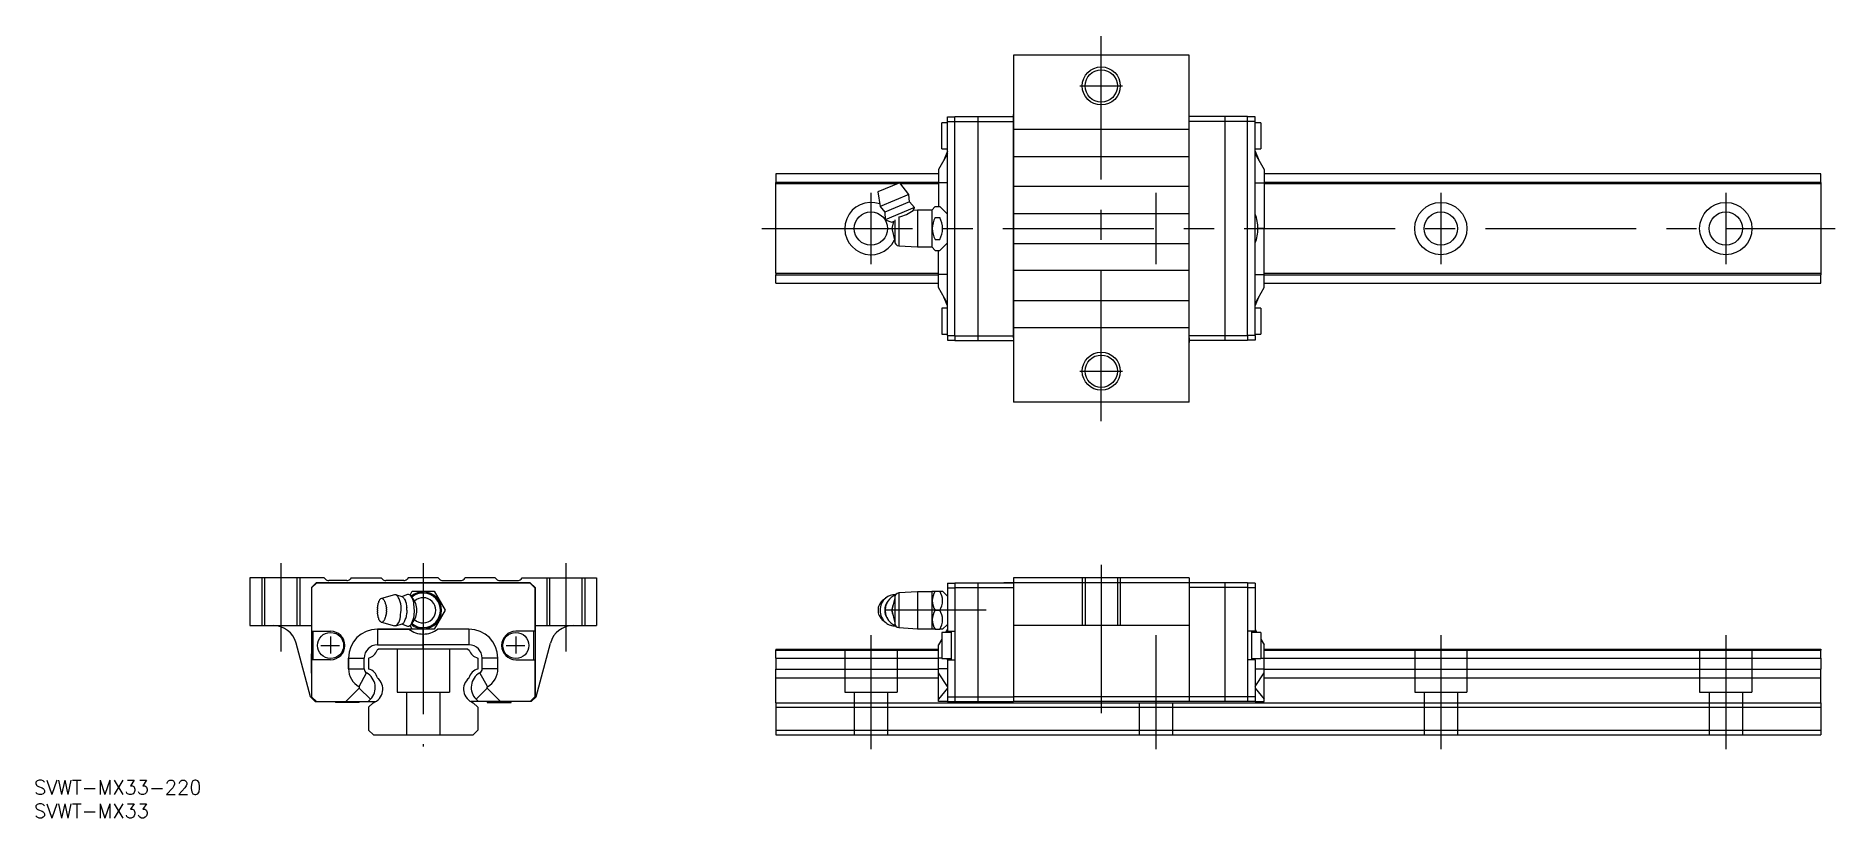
# Model space of a CAD drawing. Extents: x -82 to 297, y -17 to 147.
import ezdxf

# ---------------------------------------------------------------- set-up
doc = ezdxf.new("R2010")
doc.units = 0
doc.linetypes.add('CENTER', pattern=[50.8, 31.75, -6.35, 6.35, -6.35])
doc.linetypes.add('DASHED', pattern=[19.05, 12.7, -6.35])
doc.layers.get('0').update_dxf_attribs({"linetype": 'CONTINUOUS'})
doc.layers.add('CENTER', color=1, linetype='CENTER')
doc.styles.get("Standard").update_dxf_attribs({"font": 'txt.shx', "height": 3, "bigfont": 'bigfont.shx'})

msp = doc.modelspace()

# ---------------------------------------------------------------- linework, layer by layer
at = {"color": 7, "linetype": 'CONTINUOUS'}
for p, q in [((161.27, 143), (124.27, 143)), ((124.27, 143), (124.27, 70)), ((161.27, 70), (161.27, 143)), ((110.37, 130), (111.97, 130)), ((110.37, 129), (110.37, 130)), ((110.37, 84), (110.37, 129)), ((110.37, 129), (111.97, 129)), ((111.97, 130.05), (124.27, 130.05)), ((111.97, 129.05), (111.97, 130.05)), ((111.97, 83.95), (111.97, 129.05)), ((111.97, 129.05), (124.27, 129.05)), ((116.77, 130.05), (116.77, 82.95)), ((124.27, 129.5), (124.27, 130.5)), ((124.27, 83.5), (124.27, 129.5)), ((161.27, 129.5), (161.27, 130.5)), ((173.57, 130.05), (161.27, 130.05)), ((161.27, 83.5), (161.27, 129.5)), ((173.57, 129.05), (161.27, 129.05)), ((168.77, 130.05), (168.77, 82.95)), ((173.57, 129.05), (173.57, 130.05)), ((175.17, 130), (173.57, 130)), ((173.57, 83.95), (173.57, 129.05)), ((175.17, 129), (173.57, 129)), ((175.17, 129), (175.17, 130)), ((175.17, 84), (175.17, 129)), ((109.17, 123.25), (109.17, 128.75)), ((109.17, 123.25), (109.17, 128.75)), ((110.37, 128.75), (109.17, 128.75)), ((110.37, 128.75), (109.17, 128.75)), ((161.27, 127.35), (124.27, 127.35)), ((176.37, 128.75), (175.17, 128.75)), ((176.37, 128.75), (176.37, 123.25)), ((110.37, 122.23), (108.47, 118.93)), ((110.37, 122.23), (108.47, 118.93)), ((109.17, 123.25), (110.37, 123.25)), ((109.17, 123.25), (110.37, 123.25)), ((110.37, 122.78), (109.6, 120.9)), ((110.37, 122.78), (109.6, 120.9)), ((124.27, 121.65), (161.27, 121.65)), ((175.17, 123.25), (176.37, 123.25)), ((175.17, 122.78), (175.94, 120.9)), ((175.17, 122.23), (177.07, 118.93)), ((108.47, 118), (74.27, 118)), ((74.27, 118), (74.27, 116.2)), ((108.47, 118.93), (108.47, 116.13)), ((108.47, 118.93), (108.47, 116.13)), ((177.07, 118.93), (177.07, 116.13)), ((294.27, 118), (177.07, 118)), ((294.27, 116.2), (294.27, 118)), ((108.47, 116.2), (74.27, 116.2)), ((74.27, 115.9), (74.27, 116.2)), ((99.8, 115.9), (74.27, 115.9)), ((74.27, 97.1), (74.27, 115.9)), ((100.38, 116.14), (95.76, 114.23)), ((95.76, 114.23), (96.21, 111.17)), ((102.23, 113.66), (96.21, 111.17)), ((102.23, 113.66), (100.38, 116.14)), ((108.47, 115.9), (100.56, 115.9)), ((102.41, 112.11), (102.23, 113.66)), ((108.47, 116.13), (108.47, 111.12)), ((108.47, 116.13), (108.47, 111.12)), ((110.37, 116.13), (108.47, 116.13)), ((110.37, 116.13), (108.47, 116.13)), ((161.27, 115.35), (124.27, 115.35)), ((175.17, 116.13), (177.07, 116.13)), ((294.27, 116.2), (177.07, 116.2)), ((177.07, 116.13), (177.07, 106.5)), ((294.27, 115.9), (177.07, 115.9)), ((294.27, 116.2), (294.27, 115.9)), ((294.27, 115.9), (294.27, 97.1)), ((96.21, 111.17), (97.18, 109.94)), ((102.41, 112.11), (97.18, 109.94)), ((97.18, 109.94), (97.28, 108.36)), ((103.46, 110.92), (97.28, 108.36)), ((103.46, 110.92), (102.41, 112.11)), ((103.18, 110.32), (103.46, 110.92)), ((104.07, 110.37), (103.18, 110.32)), ((103.18, 110.32), (103.18, 110.32)), ((103.18, 110.32), (103.18, 110.32)), ((104.07, 110.37), (104.07, 102.62)), ((107.07, 110.37), (104.07, 110.37)), ((107.81, 111.12), (107.07, 110.37)), ((107.07, 110.37), (107.07, 102.62)), ((107.81, 111.12), (108.75, 111.12)), ((110.37, 109.5), (108.75, 111.12)), ((97.28, 108.36), (98.67, 107.86)), ((98.67, 107.86), (99.15, 108.05)), ((99.01, 108), (98.67, 106.5)), ((98.67, 106.5), (99.27, 103.85)), ((99.27, 108.31), (99.27, 103.85)), ((100.15, 108.95), (100.15, 102.86)), ((107.81, 108.81), (108.75, 108.81)), ((124.27, 109.65), (161.27, 109.65)), ((177.07, 106.5), (175.76, 106.5)), ((177.07, 96.87), (177.07, 106.5)), ((100.15, 102.86), (104.07, 102.62)), ((104.07, 102.62), (107.07, 102.62)), ((107.07, 102.62), (107.81, 101.88)), ((107.81, 104.19), (108.75, 104.19)), ((108.75, 101.88), (110.37, 103.5)), ((124.27, 103.35), (161.27, 103.35)), ((107.81, 101.88), (108.75, 101.88)), ((108.47, 96.87), (108.47, 101.88)), ((74.27, 97.1), (108.47, 97.1)), ((74.27, 97.1), (74.27, 96.8)), ((74.27, 96.8), (108.47, 96.8)), ((74.27, 95), (74.27, 96.8)), ((74.27, 95), (108.47, 95)), ((110.37, 96.87), (108.47, 96.87)), ((108.47, 94.07), (108.47, 96.87)), ((161.27, 97.65), (124.27, 97.65)), ((175.17, 96.87), (177.07, 96.87)), ((177.07, 97.1), (294.27, 97.1)), ((177.07, 94.07), (177.07, 96.87)), ((177.07, 96.8), (294.27, 96.8)), ((177.07, 95), (294.27, 95)), ((294.27, 97.1), (294.27, 96.8)), ((294.27, 95), (294.27, 96.8)), ((110.37, 90.77), (108.47, 94.07)), ((110.37, 90.22), (109.6, 92.1)), ((124.27, 91.35), (161.27, 91.35)), ((175.17, 90.77), (177.07, 94.07)), ((175.17, 90.22), (175.94, 92.1)), ((109.17, 89.75), (109.17, 84.25)), ((110.37, 89.75), (109.17, 89.75)), ((176.37, 89.75), (175.17, 89.75)), ((176.37, 89.75), (176.37, 84.25)), ((109.17, 84.25), (110.37, 84.25)), ((110.37, 84), (111.97, 84)), ((110.37, 84), (110.37, 83)), ((111.97, 83.95), (124.27, 83.95)), ((111.97, 83.95), (111.97, 82.95)), ((161.27, 85.65), (124.27, 85.65)), ((124.27, 83.5), (124.27, 82.5)), ((173.57, 83.95), (161.27, 83.95)), ((161.27, 83.5), (161.27, 82.5)), ((175.17, 84), (173.57, 84)), ((173.57, 83.95), (173.57, 82.95)), ((175.17, 84.25), (176.37, 84.25)), ((175.17, 84), (175.17, 83)), ((110.37, 83), (111.97, 83)), ((111.97, 82.95), (124.27, 82.95)), ((173.57, 82.95), (161.27, 82.95)), ((175.17, 83), (173.57, 83)), ((161.27, 70), (124.27, 70)), ((-20.85, 33), (-36.5, 33)), ((-36.5, 33), (-36.5, 23)), ((-22.55, 32), (-23.55, 31)), ((-23.55, 31), (-23.55, 17.05)), ((-22.5, 31.9), (-23.5, 30.9)), ((-23.5, 30.9), (-23.5, 21.8)), ((22.55, 32), (-22.55, 32)), ((22.5, 31.9), (-22.5, 31.9)), ((-20.59, 32.74), (-20.85, 33)), ((-16.11, 32.45), (-19.89, 32.45)), ((-15.15, 33), (-15.41, 32.74)), ((-15.15, 33), (-8.85, 33)), ((-8.59, 32.74), (-8.85, 33)), ((-4.11, 32.45), (-7.89, 32.45)), ((-3.15, 33), (-3.41, 32.74)), ((3.15, 33), (-3.15, 33)), ((3.15, 33), (3.41, 32.74)), ((4.11, 32.45), (7.89, 32.45)), ((8.59, 32.74), (8.85, 33)), ((15.15, 33), (8.85, 33)), ((15.15, 33), (15.41, 32.74)), ((16.11, 32.45), (19.89, 32.45)), ((20.59, 32.74), (20.85, 33)), ((20.85, 33), (36.5, 33)), ((22.5, 31.9), (23.5, 30.9)), ((22.55, 32), (23.55, 31)), ((23.5, 30.9), (23.5, 21.8)), ((23.55, 31), (23.55, 8)), ((36.5, 33), (36.5, 23)), ((110.37, 31.9), (111.97, 31.9)), ((110.37, 31.9), (110.37, 30.9)), ((110.37, 30.9), (111.97, 30.9)), ((110.37, 30.9), (110.37, 21.8)), ((111.97, 32), (111.97, 31)), ((111.97, 32), (124.27, 32)), ((111.97, 31), (111.97, 8)), ((111.97, 31), (124.27, 31)), ((116.77, 32), (116.77, 7)), ((122.27, 32.05), (124.27, 32.05)), ((122.27, 32), (122.27, 32.05)), ((161.27, 33), (124.27, 33)), ((124.27, 33), (124.27, 32)), ((161.27, 32), (124.27, 32)), ((124.27, 32), (124.27, 25)), ((161.27, 33), (161.27, 32)), ((173.57, 32), (161.27, 32)), ((161.27, 32), (161.27, 25)), ((173.57, 31), (161.27, 31)), ((168.77, 32), (168.77, 7)), ((173.57, 32), (173.57, 31)), ((175.17, 31.9), (173.57, 31.9)), ((173.57, 31), (173.57, 8)), ((175.17, 30.9), (173.57, 30.9)), ((175.17, 31.9), (175.17, 30.9)), ((175.17, 30.9), (175.17, 21.8)), ((-6.04, 29.44), (-8.78, 28.69)), ((-4.4, 29.02), (-5.77, 29.44)), ((-3.32, 29.51), (-4.54, 29.06)), ((-2.77, 29.4), (-2.31, 30.2)), ((-2.14, 28.62), (-2.56, 29.18)), ((-2.31, 30.2), (2.31, 30.2)), ((-1.81, 28.13), (-2.14, 28.62)), ((-1.55, 27.63), (-1.81, 28.13)), ((2.31, 30.2), (4.62, 26.2)), ((97.38, 28.78), (96.66, 28.18)), ((99.27, 28.85), (98.67, 26.2)), ((99.27, 28.85), (99.27, 23.55)), ((104.07, 30.07), (100.15, 29.84)), ((100.15, 29.84), (100.15, 22.56)), ((104.07, 30.07), (104.07, 22.32)), ((107.07, 30.07), (104.07, 30.07)), ((107.2, 30.2), (107.07, 30.07)), ((107.07, 30.07), (107.07, 22.32)), ((107.2, 30.2), (107.81, 30.2)), ((107.81, 30.2), (108.75, 30.2)), ((108.75, 30.2), (109.37, 30.2)), ((110.37, 29.2), (109.37, 30.2)), ((-36.5, 23), (-23.55, 23)), ((-8.78, 23.71), (-6.04, 22.96)), ((-5.77, 22.96), (-4.4, 23.38)), ((-4.54, 23.34), (-3.32, 22.89)), ((-2.31, 22.2), (-2.77, 23)), ((-2.31, 22.2), (-2.77, 23)), ((-2.56, 23.22), (-2.14, 23.78)), ((-2.14, 23.78), (-1.81, 24.27)), ((-1.81, 24.27), (-1.55, 24.77)), ((4.62, 26.2), (2.31, 22.2)), ((23.55, 23), (36.5, 23)), ((98.67, 26.2), (99.27, 23.55)), ((107.81, 26.2), (108.75, 26.2)), ((109.37, 22.2), (110.37, 23.2)), ((124.27, 25), (124.27, 8)), ((161.27, 23), (124.27, 23)), ((161.27, 25), (161.27, 8)), ((-23.75, 8), (-26.78, 19.29)), ((-23.5, 21.8), (-19.5, 21.8)), ((-23.25, 21.8), (-23.25, 15.8)), ((-3.04, 22.23), (-9.63, 22.23)), ((-9.63, 22.23), (-3.04, 22.23)), ((-9.63, 22.23), (-9.63, 18.93)), ((-9.63, 22.23), (-9.63, 18.93)), ((-2.33, 22.23), (-3.04, 22.23)), ((2.31, 22.2), (-2.31, 22.2)), ((0, 21.22), (0, 22.2)), ((0, 21.21), (0, 21.22)), ((0, 21.2), (0, 21.21)), ((0, 18.93), (0, 21.2)), ((0, 18.93), (0, 21.2)), ((9.63, 22.23), (3.04, 22.23)), ((9.63, 22.23), (9.63, 18.93)), ((23.5, 21.8), (19.5, 21.8)), ((23.25, 21.8), (23.25, 15.8)), ((23.25, 21.8), (23.25, 15.8)), ((23.75, 8), (26.78, 19.29)), ((100.15, 22.56), (104.07, 22.32)), ((104.07, 22.32), (107.07, 22.32)), ((107.07, 22.32), (107.2, 22.2)), ((107.81, 22.2), (107.2, 22.2)), ((107.81, 22.2), (108.75, 22.2)), ((109.17, 20.15), (108.47, 18.93)), ((109.37, 22.2), (108.75, 22.2)), ((111.17, 21.55), (109.17, 21.55)), ((109.17, 21.55), (109.17, 16.05)), ((110.37, 22.23), (109.98, 21.55)), ((110.37, 21.8), (111.97, 21.8)), ((110.37, 21.55), (110.37, 21.8)), ((111.17, 21.8), (111.17, 15.8)), ((111.17, 21.8), (111.17, 15.8)), ((175.17, 21.8), (173.57, 21.8)), ((174.37, 21.8), (174.37, 15.8)), ((176.37, 21.55), (174.37, 21.55)), ((175.17, 22.23), (175.56, 21.55)), ((175.17, 21.55), (175.17, 21.8)), ((176.37, 21.55), (176.37, 16.05)), ((176.37, 20.15), (177.07, 18.93)), ((-23.55, 17.05), (-23.55, 12.95)), ((-23.55, 12.95), (-23.55, 17.05)), ((-23.55, 17.05), (-23.25, 17.05)), ((-23.5, 15.8), (-23.5, 8)), ((-19.5, 15.8), (-23.5, 15.8)), ((-15.73, 16.13), (-12.43, 16.13)), ((-15.73, 16.13), (-12.43, 16.13)), ((-15.73, 16.13), (-15.73, 13.9)), ((-15.73, 13.9), (-15.73, 16.13)), ((-12.43, 13.9), (-12.43, 16.13)), ((-12.43, 13.9), (-12.43, 16.13)), ((-11.5, 16.15), (-11.5, 13.85)), ((-9.4, 18), (-9.7, 17.83)), ((-9.63, 18.93), (0, 18.93)), ((-9.63, 18.93), (0, 18.93)), ((9.4, 18), (-9.4, 18)), ((9.63, 18.93), (0, 18.93)), ((0, 18), (0, 18.93)), ((9.4, 18), (9.7, 17.83)), ((11.5, 16.15), (11.5, 13.85)), ((12.43, 13.9), (12.43, 16.13)), ((15.73, 16.13), (12.43, 16.13)), ((15.73, 13.9), (15.73, 16.13)), ((19.5, 15.8), (23.5, 15.8)), ((23.5, 15.8), (23.5, 8)), ((74.27, 18), (108.47, 18)), ((74.27, 18), (74.27, 17.83)), ((74.27, 17.83), (108.47, 17.83)), ((74.27, 16.15), (74.27, 17.83)), ((74.27, 16.15), (108.47, 16.15)), ((74.27, 16.15), (74.27, 13.85)), ((108.47, 16.13), (108.47, 18.93)), ((108.47, 13.9), (108.47, 16.13)), ((109.17, 16.13), (108.47, 16.13)), ((109.17, 16.05), (111.17, 16.05)), ((110.37, 15.8), (110.37, 16.05)), ((110.37, 15.8), (111.97, 15.8)), ((110.37, 15.8), (110.37, 8)), ((175.17, 15.8), (173.57, 15.8)), ((174.37, 16.05), (176.37, 16.05)), ((175.17, 15.8), (175.17, 16.05)), ((175.17, 15.8), (175.17, 8)), ((176.37, 16.13), (177.07, 16.13)), ((177.07, 16.13), (177.07, 18.93)), ((177.07, 18), (294.27, 18)), ((177.07, 17.83), (294.27, 17.83)), ((177.07, 16.15), (294.27, 16.15)), ((177.07, 13.9), (177.07, 16.13)), ((294.27, 18), (294.27, 17.83)), ((294.27, 16.15), (294.27, 17.83)), ((294.27, 16.15), (294.27, 13.85)), ((-23.55, 12.95), (-23.55, 8)), ((-23.55, 12.95), (-23.5, 12.95)), ((-15.73, 13.9), (-12.43, 13.9)), ((-15.73, 13.9), (-12.43, 13.9)), ((-13.51, 10.14), (-11.91, 13.03)), ((-13.51, 10.14), (-11.91, 13.03)), ((13.51, 10.14), (11.91, 13.03)), ((15.73, 13.9), (12.43, 13.9)), ((74.27, 13.85), (108.47, 13.85)), ((74.27, 11.96), (74.27, 13.85)), ((74.27, 6.76), (74.27, 11.96)), ((74.27, 11.96), (108.47, 11.96)), ((108.47, 13.03), (108.47, 13.9)), ((110.37, 13.9), (108.47, 13.9)), ((110.37, 10.14), (108.47, 13.03)), ((108.47, 7.49), (108.47, 13.03)), ((175.17, 13.9), (177.07, 13.9)), ((175.17, 10.14), (177.07, 13.03)), ((177.07, 13.03), (177.07, 13.9)), ((177.07, 13.85), (294.27, 13.85)), ((177.07, 7.49), (177.07, 13.03)), ((177.07, 11.96), (294.27, 11.96)), ((294.27, 11.96), (294.27, 13.85)), ((294.27, 6.76), (294.27, 11.96)), ((-23.75, 8), (-22.75, 7)), ((-23.55, 8), (-22.55, 7)), ((-23.5, 8), (-22.5, 7)), ((-13.46, 9.82), (-16.28, 7)), ((-16.28, 7), (-13.46, 9.82)), ((-13.46, 9.82), (-11.13, 7.49)), ((-13.46, 9.82), (-11.13, 7.49)), ((13.46, 9.82), (11.13, 7.49)), ((16.28, 7), (13.46, 9.82)), ((23.5, 8), (22.5, 7)), ((23.55, 8), (22.55, 7)), ((23.75, 8), (22.75, 7)), ((110.37, 9.82), (108.47, 7.49)), ((110.37, 8), (110.37, 7)), ((110.37, 8), (111.97, 8)), ((111.97, 8), (111.97, 7)), ((111.97, 8), (124.27, 8)), ((161.27, 8), (124.27, 8)), ((124.27, 8), (124.27, 7)), ((161.27, 8), (161.27, 7)), ((173.57, 8), (161.27, 8)), ((173.57, 8), (173.57, 7)), ((175.17, 8), (173.57, 8)), ((175.17, 9.82), (177.07, 7.49)), ((175.17, 8), (175.17, 7)), ((-22.75, 7), (-22.55, 7)), ((-22.55, 7), (-22.5, 7)), ((-22.5, 7), (-16.28, 7)), ((-18.5, 6.96), (-18.5, 6.8)), ((-13.5, 6.8), (-18.5, 6.8)), ((-16.28, 7), (-11.62, 7)), ((-16.28, 7), (-11.62, 7)), ((-13.5, 6.8), (-13.5, 7)), ((-11.62, 7), (-11.13, 7.49)), ((-11.62, 7), (-11.13, 7.49)), ((-11.62, 7), (-10, 7)), ((-11.62, 7), (-10, 7)), ((-10.54, 6.76), (-11.5, 5.8)), ((-11.5, 5.8), (-11.5, 1)), ((11.62, 7), (10, 7)), ((10.54, 6.76), (11.5, 5.8)), ((11.62, 7), (11.13, 7.49)), ((11.5, 5.8), (11.5, 1)), ((16.28, 7), (11.62, 7)), ((13.5, 7), (13.5, 6.8)), ((13.5, 6.8), (18.5, 6.8)), ((22.5, 7), (16.28, 7)), ((18.5, 6.8), (18.5, 7)), ((22.55, 7), (22.5, 7)), ((22.75, 7), (22.55, 7)), ((74.27, 6.76), (294.27, 6.76)), ((74.27, 6.76), (74.27, 5.8)), ((74.27, 5.8), (294.27, 5.8)), ((74.27, 5.8), (74.27, 1)), ((108.47, 7), (108.47, 7.49)), ((110.37, 7), (108.47, 7)), ((110.37, 7), (111.97, 7)), ((111.97, 7), (124.27, 7)), ((161.27, 7), (124.27, 7)), ((173.57, 7), (161.27, 7)), ((175.17, 7), (173.57, 7)), ((175.17, 7), (177.07, 7)), ((177.07, 7), (177.07, 7.49)), ((294.27, 6.76), (294.27, 5.8)), ((294.27, 5.8), (294.27, 1)), ((-11.5, 1), (-10.5, 0)), ((-10.5, 0), (10.5, 0)), ((11.5, 1), (10.5, 0)), ((74.27, 1), (294.27, 1)), ((74.27, 1), (74.27, 0)), ((74.27, 0), (294.27, 0)), ((294.27, 1), (294.27, 0))]:
    msp.add_line(p, q, dxfattribs=at)
at = {"color": 3, "linetype": 'DASHED'}
for p, q in [((-34, 33), (-34, 23)), ((-33.4, 33), (-33.4, 23)), ((-26.6, 33), (-26.6, 23)), ((-26, 33), (-26, 23)), ((26, 33), (26, 23)), ((26.6, 33), (26.6, 23)), ((33.4, 33), (33.4, 23)), ((34, 33), (34, 23)), ((138.77, 33), (138.77, 23)), ((139.37, 33), (139.37, 23)), ((146.17, 33), (146.17, 23)), ((146.77, 33), (146.77, 23)), ((-33.5, 23), (-26.5, 23)), ((26.5, 23), (33.5, 23)), ((-5.5, 18), (-5.5, 9)), ((5.5, 18), (5.5, 9)), ((88.77, 18), (88.77, 9)), ((99.77, 18), (99.77, 9)), ((208.77, 18), (208.77, 9)), ((219.77, 18), (219.77, 9)), ((268.77, 18), (268.77, 9)), ((279.77, 18), (279.77, 9)), ((-5.5, 9), (5.5, 9)), ((-3.5, 9), (-3.5, 0)), ((3.5, 9), (3.5, 0)), ((88.77, 9), (99.77, 9)), ((90.77, 9), (90.77, 0)), ((97.77, 9), (97.77, 0)), ((208.77, 9), (219.77, 9)), ((210.77, 9), (210.77, 0)), ((217.77, 9), (217.77, 0)), ((268.77, 9), (279.77, 9)), ((270.77, 9), (270.77, 0)), ((277.77, 9), (277.77, 0)), ((150.77, 6.76), (150.77, 0)), ((157.77, 6.76), (157.77, 0))]:
    msp.add_line(p, q, dxfattribs=at)
at = {"linetype": 'CONTINUOUS'}
for p, q in [((-5.77, 29.44), (-6.04, 29.44)), ((-5.77, 22.96), (-6.04, 22.96))]:
    msp.add_line(p, q, dxfattribs=at)
at = {"color": 3, "linetype": 'CONTINUOUS'}
for centre in [(142.77, 136.5), (142.77, 76.5)]:
    msp.add_circle(centre, 4, dxfattribs=at)
at = {"color": 7, "linetype": 'CONTINUOUS'}
for centre, radius in [((142.77, 136.5), 3.4), ((94.27, 106.5), 3.5), ((214.27, 106.5), 5.5), ((214.27, 106.5), 3.5), ((274.27, 106.5), 5.5), ((274.27, 106.5), 3.5), ((142.77, 76.5), 3.4), ((-19.5, 18.8), 2.75), ((-19.5, 18.8), 2.75), ((19.5, 18.8), 2.75)]:
    msp.add_circle(centre, radius, dxfattribs=at)
for centre, radius, start, end in [((94.27, 106.5), 5.5, 70.1798, 334.0411), ((98.73, 116.1), 7.29, 281.2292, 307.55), ((111.82, 106.5), 4.62, 150.0104, 209.9896), ((104.75, 106.5), 4.62, 330.0001, 29.9999), ((168.05, 106.57), 7.71, 359.4563, 22.6234), ((168.05, 106.43), 7.71, 337.3766, 0.5437), ((100.27, 103.85), 1, 180, 263.2229), ((-19.89, 33.45), 1, 225, 270), ((-16.11, 33.45), 1, 270, 315), ((-7.89, 33.45), 1, 225, 270), ((-4.11, 33.45), 1, 270, 315), ((4.11, 33.45), 1, 225, 270), ((7.89, 33.45), 1, 270, 315), ((16.11, 33.45), 1, 225, 270), ((19.89, 33.45), 1, 270, 315), ((-7.82, 26.49), 1.81, 173.733, 180.0616), ((-13.47, 27.11), 3.87, 353.733, 356.7047), ((-7.84, 26.78), 1.77, 170.1836, 176.7047), ((-13.84, 27.82), 4.32, 350.1836, 352.8665), ((-7.89, 27.08), 1.68, 165.9229, 172.8665), ((-15.06, 28.87), 5.71, 345.9229, 347.9835), ((-7.99, 27.37), 1.51, 160.0922, 167.9835), ((-31.26, 35.8), 23.24, 340.0922, 340.6158), ((-8.23, 27.69), 1.18, 149.9462, 160.6158), ((-7.16, 27.08), 2.41, 144.2871, 149.9462), ((-8.72, 28.2), 0.49, 97.1639, 144.2871), ((-8.83, 28.06), 0.628, 42.7713, 85.8209), ((-9.66, 27.29), 1.76, 34.4113, 42.7713), ((-9.34, 27.51), 1.37, 24.8028, 34.4113), ((-13.66, 25.52), 6.13, 22.7591, 24.8028), ((-9.7, 27.18), 1.84, 16.1339, 22.7591), ((-41.36, 18.02), 34.79, 15.7913, 16.1339), ((-9.92, 26.91), 2.12, 10.2366, 15.7913), ((23.12, 32.88), 31.46, 190.2366, 190.607), ((-10.04, 26.67), 2.29, 5.5412, 10.607), ((8.45, 28.46), 16.29, 185.5412, 186.2483), ((-10.11, 26.43), 2.37, 1.408, 6.2483), ((-6.18, 28.44), 1.08, 21.0278, 67.2834), ((-25.74, 20.92), 22.03, 18.6519, 21.0278), ((-8.85, 26.62), 4.21, 354.2322, 18.6519), ((-4.99, 27.75), 1.39, 55.0676, 65.0564), ((-4.56, 28.36), 0.646, 25.4744, 55.0676), ((16.46, 38.38), 22.64, 205.4744, 206.7542), ((-5, 27.56), 1.4, 7.3483, 26.7542), ((21.44, 30.97), 25.26, 187.3483, 189.748), ((-5.24, 26.39), 1.81, 354.0912, 9.748), ((-3.14, 29.03), 0.511, 60.8171, 110.5992), ((-3.37, 28.62), 0.984, 34.9878, 60.8171), ((-5.21, 27.33), 3.23, 7.3525, 34.9878), ((0, 26.2), 3.88, 229.2393, 130.7607), ((0, 26.2), 3.64, 229.0058, 130.9942), ((-24.05, 24.9), 22.23, 3.3561, 7.3525), ((0, 26.2), 2.65, 226.8285, 133.1715), ((-6.66, 26.2), 5.31, 344.3386, 15.6614), ((98.51, 26.19), 2.75, 156.3696, 179.7225), ((98.22, 26.31), 2.43, 129.9202, 156.3696), ((99.66, 26.21), 3.45, 155.8923, 180.1998), ((99.51, 26.28), 3.29, 130.7852, 155.8923), ((100.31, 26.19), 3.14, 141.4466, 179.7942), ((100.74, 26.22), 3.46, 163.2854, 180.3436), ((99.23, 26.6), 2.86, 85.1547, 130.7852), ((100.88, 26.18), 3.61, 146.9357, 163.2854), ((100.47, 26.45), 3.11, 109.6894, 146.9357), ((101.07, 26.2), 2.4, 154.7068, 179.7781), ((100.27, 28.85), 1, 96.7771, 180), ((110.74, 28.2), 3.54, 145.6279, 214.3721), ((105.83, 28.2), 3.54, 325.6279, 34.3721), ((-31.61, 18), 5, 15, 90), ((-13.35, 26.48), 3.71, 356.9724, 0.0616), ((-7.82, 26.19), 1.83, 176.9724, 183.2469), ((-13.35, 25.88), 3.72, 0.1617, 3.2469), ((-7.82, 25.89), 1.81, 180.1617, 186.4986), ((-13.49, 25.25), 3.89, 3.5403, 6.4986), ((-7.84, 25.6), 1.77, 183.5403, 190.0814), ((-13.88, 24.52), 4.37, 7.4277, 10.0814), ((-7.89, 25.3), 1.67, 187.4277, 194.4141), ((-15.23, 23.42), 5.9, 12.4183, 14.4141), ((-8, 25.01), 1.5, 192.4183, 200.4132), ((-42.96, 12), 35.8, 20.0721, 20.4132), ((-8.25, 24.68), 1.15, 200.0721, 211.1208), ((-7.48, 25.15), 2.06, 211.1208, 217.8884), ((-8.72, 24.18), 0.477, 217.8884, 242.119), ((-8.77, 24.09), 0.381, 242.119, 267.2598), ((-8.82, 24.31), 0.597, 273.2202, 298.7005), ((-8.81, 24.3), 0.589, 298.7005, 314.972), ((-9.53, 25.01), 1.59, 314.972, 324.4048), ((-9.31, 24.86), 1.33, 324.4048, 334.4057), ((-13.18, 26.71), 5.62, 334.4057, 336.6464), ((-9.68, 25.2), 1.81, 336.6464, 343.3865), ((-35.48, 32.9), 28.74, 343.3865, 343.8022), ((-9.91, 25.47), 2.1, 343.8022, 349.4059), ((26.22, 18.72), 34.65, 169.0693, 169.4059), ((-10.04, 25.72), 2.28, 349.0693, 354.1585), ((8.81, 23.79), 16.67, 173.4671, 174.1585), ((-10.1, 25.96), 2.37, 353.4671, 358.3172), ((5.9, 25.49), 13.64, 177.4766, 178.3172), ((5.83, 26.82), 13.57, 181.408, 182.2531), ((-10.13, 26.19), 2.4, 357.4766, 2.2531), ((-6.93, 24.69), 2.08, 304.0454, 352.8838), ((-79.96, 33.81), 75.68, 352.8838, 354.2322), ((-4.7, 24.17), 0.842, 290.5673, 338.4782), ((-24.16, 31.85), 21.76, 338.4782, 340.7177), ((-6.12, 25.54), 2.66, 340.7177, 1.156), ((1.47, 25.69), 4.94, 174.0912, 181.156), ((-3.12, 23.79), 0.919, 257.7557, 277.7073), ((-3.03, 23.12), 0.242, 277.7073, 306.3092), ((-2.06, 21.79), 1.41, 120.5653, 126.3092), ((-3.06, 23.49), 0.561, 300.5653, 331.7244), ((-8.05, 26.17), 6.23, 331.7244, 345.9353), ((-6.97, 25.9), 5.12, 345.9353, 3.3561), ((31.61, 18), 5, 90, 165), ((98.39, 26.19), 2.63, 179.7225, 204.1854), ((98.31, 26.15), 2.53, 204.1854, 229.5249), ((99.77, 26.21), 3.56, 180.1998, 203.7081), ((99.43, 26.06), 3.19, 203.7081, 230.0021), ((128.07, 61.02), 48.38, 229.5249, 230.6346), ((100.16, 26.19), 2.98, 179.7942, 196.5767), ((101.04, 26.22), 3.76, 180.3436, 196.0273), ((100.39, 26.26), 3.23, 196.5767, 217.9131), ((99.28, 25.88), 2.95, 230.0021, 251.8623), ((100.63, 26.1), 3.33, 196.0273, 213.7038), ((100.65, 26.12), 3.36, 213.7038, 231.0042), ((99.22, 25.7), 2.76, 251.8623, 275.2328), ((100.37, 25.76), 2.9, 231.0042, 250.9998), ((101.13, 26.22), 2.46, 180.3823, 205.1326), ((100.27, 23.55), 1, 180, 263.2229), ((110.74, 24.2), 3.54, 145.6279, 214.3721), ((105.83, 24.2), 3.54, 325.6279, 34.3721), ((-19.5, 18.8), 3, 270, 90), ((-9.63, 16.13), 6.1, 90.0008, 179.9992), ((-9.63, 16.13), 6.1, 90.0008, 179.9992), ((0, 26.2), 5, 232.5609, 270), ((0, 26.2), 5, 270, 307.4391), ((9.63, 16.13), 6.1, 0.0008, 89.9992), ((19.5, 18.8), 3, 90, 270), ((-9.63, 16.13), 2.8, 90, 180), ((-9.63, 16.13), 2.8, 90, 180), ((-12.08, 18.58), 2.5, 283.5091, 342.3449), ((9.63, 16.13), 2.8, 0, 90), ((12.08, 18.58), 2.5, 197.6551, 256.4909), ((-11.43, 13.9), 4.3, 180.0008, 241.1143), ((-11.43, 13.9), 4.3, 180.0008, 241.1143), ((-11.43, 13.9), 1, 180, 241.1151), ((-11.43, 13.9), 1, 180, 241.1151), ((-13.6, 9.96), 3.5, 315, 61.1151), ((-13.6, 9.96), 3.5, 315, 61.1151), ((-12.08, 11.42), 2.5, 12.4795, 76.4909), ((-11.5, 9.6), 3, 288.5944, 51.7585), ((11.5, 9.6), 3, 128.2415, 251.4056), ((12.08, 11.42), 2.5, 103.5091, 167.5205), ((13.6, 9.96), 3.5, 118.8849, 225), ((11.43, 13.9), 1, 298.8849, 0), ((11.43, 13.9), 4.3, 298.8857, 359.9992), ((-13.6, 9.96), 0.2, 315.0002, 61.115), ((13.6, 9.96), 0.2, 118.8848, 225.0001)]:
    msp.add_arc(centre, radius, start, end, dxfattribs=at)
at = {"layer": 'CENTER', "color": 1, "linetype": 'CENTER'}
for p, q in [((142.77, 66), (142.77, 147)), ((138.27, 136.5), (147.27, 136.5)), ((94.27, 114), (94.27, 99)), ((154.27, 114), (154.27, 99)), ((214.27, 114), (214.27, 99)), ((274.27, 114), (274.27, 99)), ((71.27, 106.5), (297.27, 106.5)), ((138.27, 76.5), (147.27, 76.5)), ((-30, 36.12), (-30, 17.56)), ((0, 36.12), (0, -2.48)), ((30, 36.12), (30, 17.56)), ((142.77, 35.74), (142.77, 4.57)), ((118.56, 26.2), (97.26, 26.2)), ((-19.5, 20.69), (-19.5, 17.09)), ((19.5, 20.69), (19.5, 17.09)), ((94.27, 21), (94.27, -3)), ((154.27, 21), (154.27, -3)), ((214.27, 21), (214.27, -3)), ((274.27, 21), (274.27, -3)), ((-21.54, 18.8), (-17.64, 18.8)), ((17.47, 18.8), (21.37, 18.8))]:
    msp.add_line(p, q, dxfattribs=at)

# ---------------------------------------------------------------- texts
at = {"color": 7, "linetype": 'CONTINUOUS'}
for s, p in [('SVWT-MX33-220', (-81.92, -12.55)), ('SVWT-MX33', (-81.92, -17.49))]:
    msp.add_text(s, height=3, dxfattribs=at).set_placement(p)

doc.saveas('drawing.dxf')
